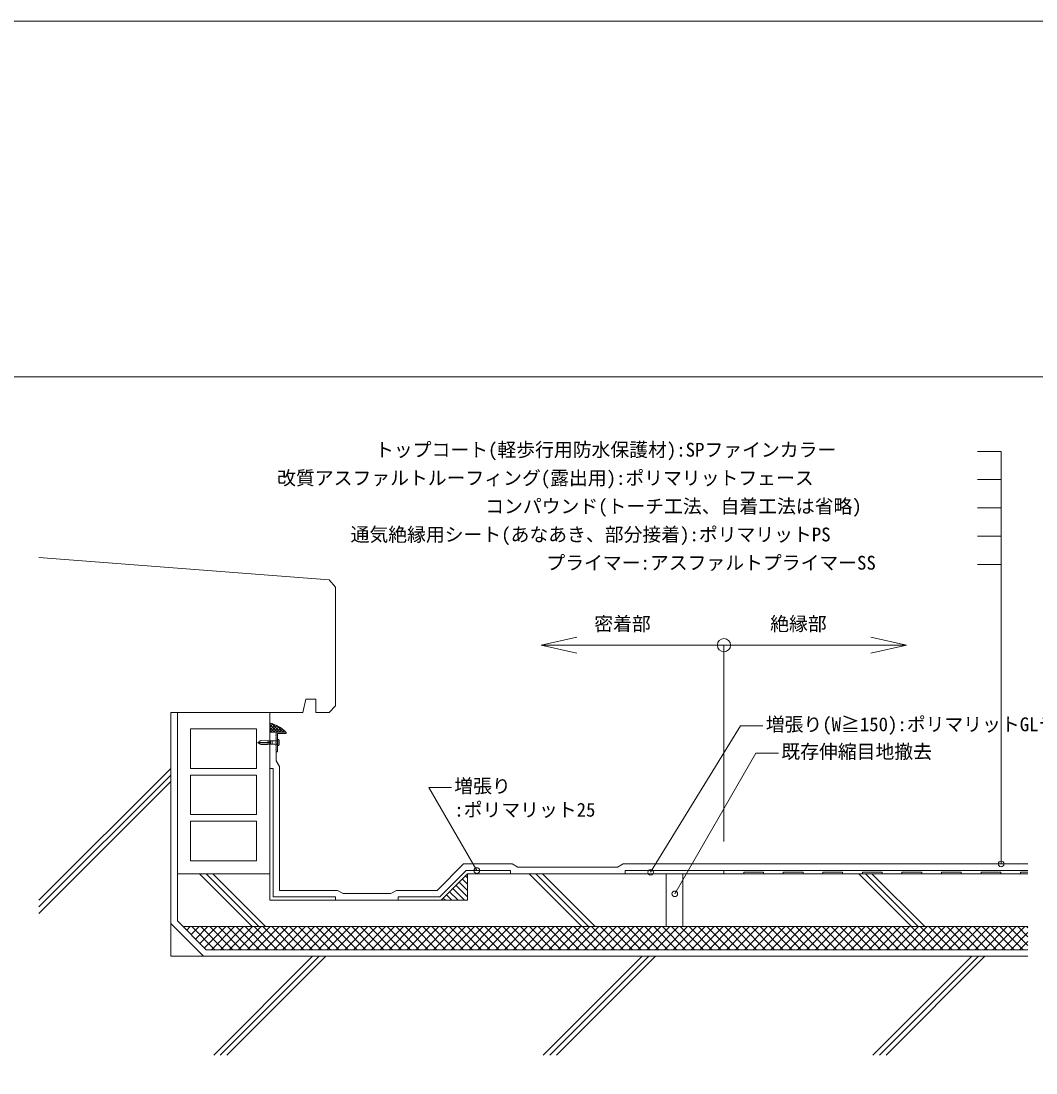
# Model space of a CAD drawing. Units: millimetres, scale not verified. Extents: x -105 to 105, y -149 to 148.
# Drawn here: x -45.9 to 31.1, y 68.7 to 148.5 of the extents above; entities that cross this region are included whole.
import ezdxf
from ezdxf.enums import TextEntityAlignment as Align

# ---------------------------------------------------------------- set-up
doc = ezdxf.new("R2010")
doc.units = ezdxf.units.MM
doc.header["$LTSCALE"] = 0.25
doc.linetypes.add('USER3', pattern=[101.6, 63.5, -12.7, 12.7, -12.7])
for name, color, linetype, lineweight in [('0-1_WAKU', 7, 'Continuous', 18), ('0-3_KUTAI', 3, 'Continuous', 18), ('0-4_BOUSUI', 1, 'Continuous', 18), ('0-5_MOJI', 7, 'Continuous', 18), ('0-6_HATCH', 9, 'Continuous', 18), ('0-7_KANAMONO_SCREW', 4, 'Continuous', 18), ('0-8_KANAMONO', 4, 'Continuous', 18), ('0-9_kijun', 1, 'USER3', 18), ('0-A_dannnetu', 6, 'Continuous', 18)]:
    doc.layers.add(name, color=color, linetype=linetype, lineweight=lineweight)
doc.styles.add('ＭＳ ゴシック', font='')
doc.styles.get('ＭＳ ゴシック').set_extended_font_data('MS Gothic')

msp = doc.modelspace()

# ---------------------------------------------------------------- linework, layer by layer
at = {"layer": '0-1_WAKU'}
for points in [[(-104.9908, -148.5047), (105.0092, -148.5047), (105.0092, 148.4953), (-104.9908, 148.4953)], [(-90.7908, 121.4953), (93.5092, 121.4953), (93.5092, -127.5047), (-90.7908, -127.5047)]]:
    msp.add_lwpolyline(points, close=True, dxfattribs=at)
at = {"layer": '0-3_KUTAI'}
for p, q in [((-26.9908, 83.805), (-33.9908, 83.805)), ((-11.9908, 83.805), (-13.9908, 81.805)), ((3.0842, 83.805), (3.0842, 79.805)), ((30.5092, 83.805), (4.3342, 83.805)), ((4.3342, 83.805), (4.3342, 79.805)), ((-32.016, 77.555), (-34.4908, 80.0298))]:
    msp.add_line(p, q, dxfattribs=at)
for points in [[(-23.4908, 96.055), (-22.4908, 96.055), (-21.9908, 96.555), (-21.9908, 105.555), (-22.4884, 106.1047), (-44.4908, 107.7934)], [(-23.4908, 96.055), (-23.4908, 97.055), (-24.2408, 97.055), (-24.4908, 96.055)], [(30.5092, 77.555), (-34.4908, 77.555), (-34.4908, 96.055), (-24.4908, 96.055)], [(-26.9908, 96.055), (-26.9908, 81.805), (-11.9908, 81.805), (-11.9908, 83.805), (4.3342, 83.805)]]:
    msp.add_lwpolyline(points, dxfattribs=at)
for points in [[(-32.9908, 91.805), (-27.9908, 91.805), (-27.9908, 94.805), (-32.9908, 94.805)], [(-32.9908, 88.305), (-27.9908, 88.305), (-27.9908, 91.305), (-32.9908, 91.305)], [(-32.9908, 84.805), (-27.9908, 84.805), (-27.9908, 87.805), (-32.9908, 87.805)]]:
    msp.add_lwpolyline(points, close=True, dxfattribs=at)
at = {"layer": '0-4_BOUSUI'}
for p, q in [((-26.4908, 94.555), (-26.9908, 94.555)), ((-26.7408, 91.805), (-26.9908, 91.805)), ((-8.7408, 84.055), (-8.7408, 83.805)), ((7.4592, 84.055), (30.5092, 84.055)), ((-21.9908, 82.055), (-21.9908, 81.805)), ((-17.2408, 82.055), (-17.2408, 81.805))]:
    msp.add_line(p, q, dxfattribs=at)
for points in [[(30.5092, 78.055), (-31.8089, 78.055), (-33.9908, 80.2369), (-33.9908, 96.055)], [(30.5092, 84.555), (-0.1748, 84.555), (-0.6078, 84.305), (-8.1739, 84.305), (-8.6069, 84.555), (-12.3015, 84.555), (-14.3015, 82.555), (-17.3748, 82.555), (-17.8078, 82.305), (-21.4239, 82.305), (-21.8569, 82.555), (-26.2408, 82.555), (-26.2408, 91.9389), (-26.4908, 92.372), (-26.4908, 93.055)], [(-21.9908, 82.055), (-26.7408, 82.055), (-26.7408, 91.805)], [(-8.7408, 84.055), (-12.0944, 84.055), (-14.0944, 82.055), (-17.2408, 82.055)], [(30.5092, 83.93), (29.9592, 83.93), (29.9592, 83.805), (30.5092, 83.805)]]:
    msp.add_lwpolyline(points, dxfattribs=at)
for points in [[(-0.0408, 83.805), (7.4592, 83.805), (7.4592, 84.055), (-0.0408, 84.055)], [(8.9592, 83.805), (10.4592, 83.805), (10.4592, 83.93), (8.9592, 83.93)], [(11.9592, 83.805), (13.4592, 83.805), (13.4592, 83.93), (11.9592, 83.93)], [(14.9592, 83.805), (16.4592, 83.805), (16.4592, 83.93), (14.9592, 83.93)], [(17.9592, 83.805), (19.4592, 83.805), (19.4592, 83.93), (17.9592, 83.93)], [(20.9592, 83.805), (22.4592, 83.805), (22.4592, 83.93), (20.9592, 83.93)], [(23.9592, 83.805), (25.4592, 83.805), (25.4592, 83.93), (23.9592, 83.93)], [(26.9592, 83.805), (28.4592, 83.805), (28.4592, 83.93), (26.9592, 83.93)]]:
    msp.add_lwpolyline(points, close=True, dxfattribs=at)
msp.add_arc((-27.515, 92.8549), 2.4464, 44.02119, 77.62768, dxfattribs=at)
at = {"layer": '0-5_MOJI'}
for p, q in [((28.4804, 115.8544), (26.6947, 115.8544)), ((28.4804, 115.8544), (28.4804, 84.555)), ((28.4804, 113.7115), (26.6947, 113.7115)), ((28.4804, 111.5686), (26.6947, 111.5686)), ((28.4804, 109.4258), (26.6947, 109.4258)), ((28.4804, 107.2829), (26.6947, 107.2829)), ((-6.3924, 101.158), (-3.6879, 100.5577)), ((21.3107, 101.158), (18.6062, 100.5577)), ((8.7105, 95.0266), (1.8993, 83.9233)), ((8.7105, 95.0266), (10.4189, 95.0266)), ((9.891, 92.9596), (3.7319, 82.2916)), ((9.891, 92.9596), (11.5994, 92.9596)), ((-14.9154, 90.3463), (-11.2831, 84.055)), ((-14.9154, 90.3463), (-13.207, 90.3463))]:
    msp.add_line(p, q, dxfattribs=at)
for points in [[(7.4592, 101.158), (-6.3924, 101.158), (-3.6879, 101.7584)], [(7.4592, 101.158), (21.3107, 101.158), (18.6062, 101.7584)]]:
    msp.add_lwpolyline(points, dxfattribs=at)
for centre, radius in [((7.4592, 101.158), 0.5), ((28.4804, 84.555), 0.2143), ((-11.2831, 84.055), 0.2143), ((1.8993, 83.9233), 0.2143), ((3.7319, 82.2916), 0.2143)]:
    msp.add_circle(centre, radius, dxfattribs=at)
at = {"layer": '0-6_HATCH'}
for p, q in [((-26.9908, 95.1529), (-26.9167, 95.227)), ((-26.9908, 94.932), (-26.7456, 95.1772)), ((-26.4082, 94.555), (-26.9908, 95.1376)), ((-26.9908, 94.711), (-26.5844, 95.1174)), ((-26.9259, 94.555), (-26.4322, 95.0486)), ((-26.1873, 94.555), (-26.8381, 95.2058)), ((-26.7049, 94.555), (-26.2883, 94.9715)), ((-25.9663, 94.555), (-26.4854, 95.0741)), ((-26.6292, 94.555), (-26.9908, 94.9166)), ((-26.8502, 94.555), (-26.9908, 94.6956)), ((-26.484, 94.555), (-26.1523, 94.8866)), ((-26.263, 94.555), (-26.0237, 94.7942)), ((-26.042, 94.555), (-25.9024, 94.6946)), ((-25.821, 94.555), (-25.7882, 94.5878)), ((-44.4908, 81.805), (-34.4908, 91.805)), ((-44.4908, 81.305), (-34.4908, 91.305)), ((-44.4908, 80.805), (-34.4908, 90.805)), ((-32.3135, 83.805), (-28.3135, 79.805)), ((-31.8135, 83.805), (-27.8135, 79.805)), ((-31.3135, 83.805), (-27.3135, 79.805)), ((-7.3135, 83.805), (-3.3135, 79.805)), ((-6.8135, 83.805), (-2.8135, 79.805)), ((-6.3135, 83.805), (-2.3135, 79.805)), ((17.6865, 83.805), (21.6865, 79.805)), ((18.1865, 83.805), (22.1865, 79.805)), ((18.6865, 83.805), (22.6865, 79.805)), ((-11.9908, 82.5452), (-12.6207, 83.1751)), ((-11.9908, 83.0263), (-12.3802, 83.4156)), ((-11.9908, 83.5073), (-12.1397, 83.6562)), ((-13.175, 81.805), (-13.5829, 82.2129)), ((-12.6939, 81.805), (-13.3424, 82.4534)), ((-12.2128, 81.805), (-13.1018, 82.694)), ((-11.9908, 82.0641), (-12.8613, 82.9345)), ((-13.6561, 81.805), (-13.8235, 81.9724)), ((-33.2897, 79.5358), (-33.0205, 79.805)), ((-32.9529, 79.199), (-32.3469, 79.805)), ((-31.1422, 78.055), (-32.8922, 79.805)), ((-32.6161, 78.8622), (-31.6734, 79.805)), ((-32.2794, 78.5255), (-30.9999, 79.805)), ((-30.4687, 78.055), (-32.2187, 79.805)), ((-31.9426, 78.1887), (-30.3264, 79.805)), ((-29.7952, 78.055), (-31.5452, 79.805)), ((-31.4029, 78.055), (-29.6529, 79.805)), ((-29.1217, 78.055), (-30.8717, 79.805)), ((-30.7293, 78.055), (-28.9793, 79.805)), ((-28.4482, 78.055), (-30.1982, 79.805)), ((-30.0558, 78.055), (-28.3058, 79.805)), ((-27.7746, 78.055), (-29.5246, 79.805)), ((-29.3823, 78.055), (-27.6323, 79.805)), ((-27.1011, 78.055), (-28.8511, 79.805)), ((-28.7088, 78.055), (-26.9588, 79.805)), ((-26.4276, 78.055), (-28.1776, 79.805)), ((-28.0353, 78.055), (-26.2853, 79.805)), ((-25.7541, 78.055), (-27.5041, 79.805)), ((-27.3618, 78.055), (-25.6118, 79.805)), ((-25.0806, 78.055), (-26.8306, 79.805)), ((-26.6882, 78.055), (-24.9382, 79.805)), ((-24.407, 78.055), (-26.157, 79.805)), ((-26.0147, 78.055), (-24.2647, 79.805)), ((-23.7335, 78.055), (-25.4835, 79.805)), ((-25.3412, 78.055), (-23.5912, 79.805)), ((-23.06, 78.055), (-24.81, 79.805)), ((-24.6677, 78.055), (-22.9177, 79.805)), ((-22.3865, 78.055), (-24.1365, 79.805)), ((-23.9942, 78.055), (-22.2442, 79.805)), ((-21.713, 78.055), (-23.463, 79.805)), ((-23.3206, 78.055), (-21.5706, 79.805)), ((-21.0394, 78.055), (-22.7894, 79.805)), ((-22.6471, 78.055), (-20.8971, 79.805)), ((-20.3659, 78.055), (-22.1159, 79.805)), ((-21.9736, 78.055), (-20.2236, 79.805)), ((-19.6924, 78.055), (-21.4424, 79.805)), ((-21.3001, 78.055), (-19.5501, 79.805)), ((-19.0189, 78.055), (-20.7689, 79.805)), ((-20.6266, 78.055), (-18.8766, 79.805)), ((-18.3454, 78.055), (-20.0954, 79.805)), ((-19.953, 78.055), (-18.203, 79.805)), ((-17.6719, 78.055), (-19.4219, 79.805)), ((-19.2795, 78.055), (-17.5295, 79.805)), ((-16.9983, 78.055), (-18.7483, 79.805)), ((-18.606, 78.055), (-16.856, 79.805)), ((-16.3248, 78.055), (-18.0748, 79.805)), ((-17.9325, 78.055), (-16.1825, 79.805)), ((-15.6513, 78.055), (-17.4013, 79.805)), ((-17.259, 78.055), (-15.509, 79.805)), ((-14.9778, 78.055), (-16.7278, 79.805)), ((-16.5854, 78.055), (-14.8354, 79.805)), ((-14.3043, 78.055), (-16.0543, 79.805)), ((-15.9119, 78.055), (-14.1619, 79.805)), ((-13.6307, 78.055), (-15.3807, 79.805)), ((-15.2384, 78.055), (-13.4884, 79.805)), ((-12.9572, 78.055), (-14.7072, 79.805)), ((-14.5649, 78.055), (-12.8149, 79.805)), ((-12.2837, 78.055), (-14.0337, 79.805)), ((-13.8914, 78.055), (-12.1414, 79.805)), ((-11.6102, 78.055), (-13.3602, 79.805)), ((-13.2178, 78.055), (-11.4678, 79.805)), ((-10.9367, 78.055), (-12.6867, 79.805)), ((-12.5443, 78.055), (-10.7943, 79.805)), ((-10.2631, 78.055), (-12.0131, 79.805)), ((-11.8708, 78.055), (-10.1208, 79.805)), ((-9.5896, 78.055), (-11.3396, 79.805)), ((-11.1973, 78.055), (-9.4473, 79.805)), ((-8.9161, 78.055), (-10.6661, 79.805)), ((-10.5238, 78.055), (-8.7738, 79.805)), ((-8.2426, 78.055), (-9.9926, 79.805)), ((-9.8503, 78.055), (-8.1003, 79.805)), ((-7.5691, 78.055), (-9.3191, 79.805)), ((-9.1767, 78.055), (-7.4267, 79.805)), ((-6.8955, 78.055), (-8.6455, 79.805)), ((-8.5032, 78.055), (-6.7532, 79.805)), ((-6.222, 78.055), (-7.972, 79.805)), ((-7.8297, 78.055), (-6.0797, 79.805)), ((-5.5485, 78.055), (-7.2985, 79.805)), ((-7.1562, 78.055), (-5.4062, 79.805)), ((-4.875, 78.055), (-6.625, 79.805)), ((-6.4827, 78.055), (-4.7327, 79.805)), ((-4.2015, 78.055), (-5.9515, 79.805)), ((-5.8091, 78.055), (-4.0591, 79.805)), ((-3.5279, 78.055), (-5.2779, 79.805)), ((-5.1356, 78.055), (-3.3856, 79.805)), ((-2.8544, 78.055), (-4.6044, 79.805)), ((-4.4621, 78.055), (-2.7121, 79.805)), ((-2.1809, 78.055), (-3.9309, 79.805)), ((-3.7886, 78.055), (-2.0386, 79.805)), ((-1.5074, 78.055), (-3.2574, 79.805)), ((-3.1151, 78.055), (-1.3651, 79.805)), ((-0.8339, 78.055), (-2.5839, 79.805)), ((-2.4415, 78.055), (-0.6915, 79.805)), ((-0.1604, 78.055), (-1.9104, 79.805)), ((-1.768, 78.055), (-0.018, 79.805)), ((0.5132, 78.055), (-1.2368, 79.805)), ((-1.0945, 78.055), (0.6555, 79.805)), ((1.1867, 78.055), (-0.5633, 79.805)), ((-0.421, 78.055), (1.329, 79.805)), ((1.8602, 78.055), (0.1102, 79.805)), ((0.2525, 78.055), (2.0025, 79.805)), ((2.5337, 78.055), (0.7837, 79.805)), ((0.9261, 78.055), (2.6761, 79.805)), ((3.2072, 78.055), (1.4572, 79.805)), ((1.5996, 78.055), (3.3496, 79.805)), ((3.8808, 78.055), (2.1308, 79.805)), ((2.2731, 78.055), (4.0231, 79.805)), ((4.5543, 78.055), (2.8043, 79.805)), ((2.9466, 78.055), (4.6966, 79.805)), ((5.2278, 78.055), (3.4778, 79.805)), ((3.6201, 78.055), (5.3701, 79.805)), ((5.9013, 78.055), (4.1513, 79.805)), ((4.2936, 78.055), (6.0436, 79.805)), ((6.5748, 78.055), (4.8248, 79.805)), ((4.9672, 78.055), (6.7172, 79.805)), ((7.2484, 78.055), (5.4984, 79.805)), ((5.6407, 78.055), (7.3907, 79.805)), ((7.9219, 78.055), (6.1719, 79.805)), ((6.3142, 78.055), (8.0642, 79.805)), ((8.5954, 78.055), (6.8454, 79.805)), ((6.9877, 78.055), (8.7377, 79.805)), ((9.2689, 78.055), (7.5189, 79.805)), ((7.6612, 78.055), (9.4112, 79.805)), ((9.9424, 78.055), (8.1924, 79.805)), ((8.3348, 78.055), (10.0848, 79.805)), ((10.616, 78.055), (8.866, 79.805)), ((9.0083, 78.055), (10.7583, 79.805)), ((11.2895, 78.055), (9.5395, 79.805)), ((9.6818, 78.055), (11.4318, 79.805)), ((11.963, 78.055), (10.213, 79.805)), ((10.3553, 78.055), (12.1053, 79.805)), ((12.6365, 78.055), (10.8865, 79.805)), ((11.0288, 78.055), (12.7788, 79.805)), ((13.31, 78.055), (11.56, 79.805)), ((11.7024, 78.055), (13.4524, 79.805)), ((13.9836, 78.055), (12.2336, 79.805)), ((12.3759, 78.055), (14.1259, 79.805)), ((14.6571, 78.055), (12.9071, 79.805)), ((13.0494, 78.055), (14.7994, 79.805)), ((15.3306, 78.055), (13.5806, 79.805)), ((13.7229, 78.055), (15.4729, 79.805)), ((16.0041, 78.055), (14.2541, 79.805)), ((14.3964, 78.055), (16.1464, 79.805)), ((16.6776, 78.055), (14.9276, 79.805)), ((15.07, 78.055), (16.82, 79.805)), ((17.3511, 78.055), (15.6011, 79.805)), ((15.7435, 78.055), (17.4935, 79.805)), ((18.0247, 78.055), (16.2747, 79.805)), ((16.417, 78.055), (18.167, 79.805)), ((18.6982, 78.055), (16.9482, 79.805)), ((17.0905, 78.055), (18.8405, 79.805)), ((19.3717, 78.055), (17.6217, 79.805)), ((17.764, 78.055), (19.514, 79.805)), ((20.0452, 78.055), (18.2952, 79.805)), ((18.4376, 78.055), (20.1876, 79.805)), ((20.7187, 78.055), (18.9687, 79.805)), ((19.1111, 78.055), (20.8611, 79.805)), ((21.3923, 78.055), (19.6423, 79.805)), ((19.7846, 78.055), (21.5346, 79.805)), ((22.0658, 78.055), (20.3158, 79.805)), ((20.4581, 78.055), (22.2081, 79.805)), ((22.7393, 78.055), (20.9893, 79.805)), ((21.1316, 78.055), (22.8816, 79.805)), ((23.4128, 78.055), (21.6628, 79.805)), ((21.8051, 78.055), (23.5551, 79.805)), ((24.0863, 78.055), (22.3363, 79.805)), ((22.4787, 78.055), (24.2287, 79.805)), ((24.7599, 78.055), (23.0099, 79.805)), ((23.1522, 78.055), (24.9022, 79.805)), ((25.4334, 78.055), (23.6834, 79.805)), ((23.8257, 78.055), (25.5757, 79.805)), ((26.1069, 78.055), (24.3569, 79.805)), ((24.4992, 78.055), (26.2492, 79.805)), ((26.7804, 78.055), (25.0304, 79.805)), ((25.1727, 78.055), (26.9227, 79.805)), ((27.4539, 78.055), (25.7039, 79.805)), ((25.8463, 78.055), (27.5963, 79.805)), ((28.1275, 78.055), (26.3775, 79.805)), ((26.5198, 78.055), (28.2698, 79.805)), ((28.801, 78.055), (27.051, 79.805)), ((27.1933, 78.055), (28.9433, 79.805)), ((29.4745, 78.055), (27.7245, 79.805)), ((27.8668, 78.055), (29.6168, 79.805)), ((30.148, 78.055), (28.398, 79.805)), ((28.5403, 78.055), (30.2903, 79.805)), ((30.5092, 78.3673), (29.0715, 79.805)), ((30.5092, 79.0409), (29.7451, 79.805)), ((30.5092, 79.7144), (30.4186, 79.805)), ((29.2139, 78.055), (30.5092, 79.3503)), ((29.8874, 78.055), (30.5092, 78.6767)), ((-31.2408, 70.055), (-23.7408, 77.555)), ((-30.7408, 70.055), (-23.2408, 77.555)), ((-30.2408, 70.055), (-22.7408, 77.555)), ((-6.2408, 70.055), (1.2592, 77.555)), ((-5.7408, 70.055), (1.7592, 77.555)), ((-5.2408, 70.055), (2.2592, 77.555)), ((18.7592, 70.055), (26.2592, 77.555)), ((19.2592, 70.055), (26.7592, 77.555)), ((19.7592, 70.055), (27.2592, 77.555))]:
    msp.add_line(p, q, dxfattribs=at)
at = {"layer": '0-7_KANAMONO_SCREW'}
for p, q in [((-27.732, 93.8399), (-27.878, 93.7795)), ((-27.732, 93.6805), (-27.878, 93.741)), ((-27.7619, 93.8276), (-27.732, 93.7081)), ((-27.0236, 93.7706), (-27.732, 93.8019)), ((-27.0236, 93.7498), (-27.732, 93.7186)), ((-27.732, 93.7186), (-27.732, 93.6352)), ((-27.732, 93.6352), (-27.6745, 93.6065)), ((-27.6925, 93.8001), (-27.6728, 93.7212)), ((-27.1693, 93.8916), (-27.6745, 93.9139)), ((-27.1693, 93.6288), (-27.6745, 93.6065)), ((-27.6293, 93.7974), (-27.6109, 93.7239)), ((-27.5661, 93.7946), (-27.5491, 93.7266)), ((-27.5029, 93.7918), (-27.4873, 93.7293)), ((-27.4397, 93.789), (-27.4255, 93.7321)), ((-27.3765, 93.7862), (-27.3637, 93.7348)), ((-27.3133, 93.7834), (-27.3018, 93.7375)), ((-27.2501, 93.7806), (-27.24, 93.7403)), ((-27.1869, 93.7778), (-27.1782, 93.743)), ((-27.1698, 93.8812), (-27.1693, 93.8916)), ((-27.0241, 93.8748), (-27.1698, 93.8812)), ((-27.0241, 93.6456), (-27.1698, 93.6392)), ((-27.1698, 93.6392), (-27.1693, 93.6288)), ((-27.1594, 93.8808), (-27.1589, 93.8912)), ((-27.1594, 93.6397), (-27.1589, 93.6293)), ((-27.0341, 93.8857), (-27.1589, 93.8912)), ((-27.0341, 93.6348), (-27.1589, 93.6293)), ((-27.1237, 93.7751), (-27.1164, 93.7457)), ((-27.0605, 93.7723), (-27.0546, 93.7484)), ((-27.0345, 93.8753), (-27.0341, 93.8857)), ((-27.0345, 93.6452), (-27.0341, 93.6348)), ((-27.0241, 93.8748), (-27.0236, 93.8852)), ((-27.0241, 93.6456), (-27.0236, 93.6352)), ((-26.4325, 93.8852), (-27.0236, 93.8852)), ((-27.0236, 93.7706), (-27.0236, 93.7498)), ((-26.4325, 93.6352), (-27.0236, 93.6352)), ((-26.9403, 93.8852), (-26.9403, 93.6352)), ((-26.8153, 93.8852), (-26.8153, 93.6352)), ((-26.3908, 93.9894), (-26.3908, 93.9269)), ((-26.3908, 93.9894), (-26.3075, 93.9894)), ((-26.3908, 93.9269), (-26.3908, 93.5936)), ((-26.3908, 93.5936), (-26.3908, 93.5311)), ((-26.3075, 93.5311), (-26.3908, 93.5311)), ((-26.3075, 93.9894), (-26.3075, 93.5311)), ((-26.2867, 93.9373), (-26.3075, 93.9373)), ((-26.3075, 93.5831), (-26.2867, 93.5831)), ((-26.2867, 93.5831), (-26.2867, 93.9373)), ((-26.2867, 93.9373), (-26.2763, 93.8852)), ((-26.2763, 93.6352), (-26.2867, 93.5831)), ((-26.2763, 93.6352), (-26.2763, 93.8852))]:
    msp.add_line(p, q, dxfattribs=at)
msp.add_lwpolyline([(-27.732, 93.8019), (-27.732, 93.8852), (-27.6745, 93.9139)], dxfattribs=at)
for centre, radius, start, end in [((-27.87, 93.7602), 0.0208, 112.5, 247.5), ((-26.4325, 93.9269), 0.0417, 270, 0), ((-26.4325, 93.5936), 0.0417, 0, 90)]:
    msp.add_arc(centre, radius, start, end, dxfattribs=at)
at = {"layer": '0-8_KANAMONO'}
for p, q in [((-25.7408, 94.54), (-25.7408, 94.47)), ((-26.4058, 93.055), (-26.4908, 93.055))]:
    msp.add_line(p, q, dxfattribs=at)
for points in [[(-26.4908, 93.055), (-26.4908, 93.23), (-26.5308, 93.2675), (-26.4908, 93.305), (-26.4908, 93.48), (-26.5308, 93.5175), (-26.4908, 93.555), (-26.4908, 93.73), (-26.5308, 93.7675), (-26.4908, 93.805), (-26.4908, 93.98), (-26.5308, 94.0175), (-26.4908, 94.055), (-26.4908, 94.23), (-26.5308, 94.2675), (-26.4908, 94.305), (-26.4908, 94.48), (-26.5308, 94.5175), (-26.4908, 94.555), (-25.7558, 94.555)], [(-25.7558, 94.455), (-26.3908, 94.455), (-26.3908, 93.7756), (-26.3983, 93.7675), (-26.3908, 93.7602), (-26.3908, 93.07)]]:
    msp.add_lwpolyline(points, dxfattribs=at)
for centre, start, end in [((-25.7558, 94.54), 0, 90), ((-25.7558, 94.47), 270, 360), ((-26.4058, 93.07), 270, 360)]:
    msp.add_arc(centre, 0.015, start, end, dxfattribs=at)
at = {"layer": '0-9_kijun'}
msp.add_line((7.4592, 86.2542), (7.4592, 101.158), dxfattribs=at)
at = {"layer": '0-A_dannnetu'}
msp.add_line((30.5092, 79.805), (-33.5589, 79.805), dxfattribs=at)

# ---------------------------------------------------------------- texts
at = {"layer": '0-5_MOJI', "style": 'ＭＳ ゴシック'}
for s, p in [('トップコート(軽歩行用防水保護材):SPファインカラー', (-19.0018, 115.1401)), ('改質アスファルトルーフィング(露出用):ポリマリットフェース', (-26.4275, 112.9972)), ('コンパウンド(トーチ工法、自着工法は省略)', (-10.6479, 110.8544)), ('通気絶縁用シート(あなあき、部分接着):ポリマリットPS', (-20.8582, 108.7115)), ('プライマー:アスファルトプライマーSS', (-6.0069, 106.5686)), ('密着部', (-2.3739, 101.9392)), ('絶縁部', (10.9677, 101.9392)), ('増張り(W≧150):ポリマリットGLテープ', (10.6332, 94.3123)), ('既存伸縮目地撤去', (11.8137, 92.2453)), ('増張り', (-12.9927, 89.632)), (':ポリマリット25', (-12.9927, 87.832))]:
    msp.add_text(s, height=1.047, dxfattribs=at).set_placement(p, align=Align.BOTTOM_LEFT)

doc.saveas('drawing.dxf')
